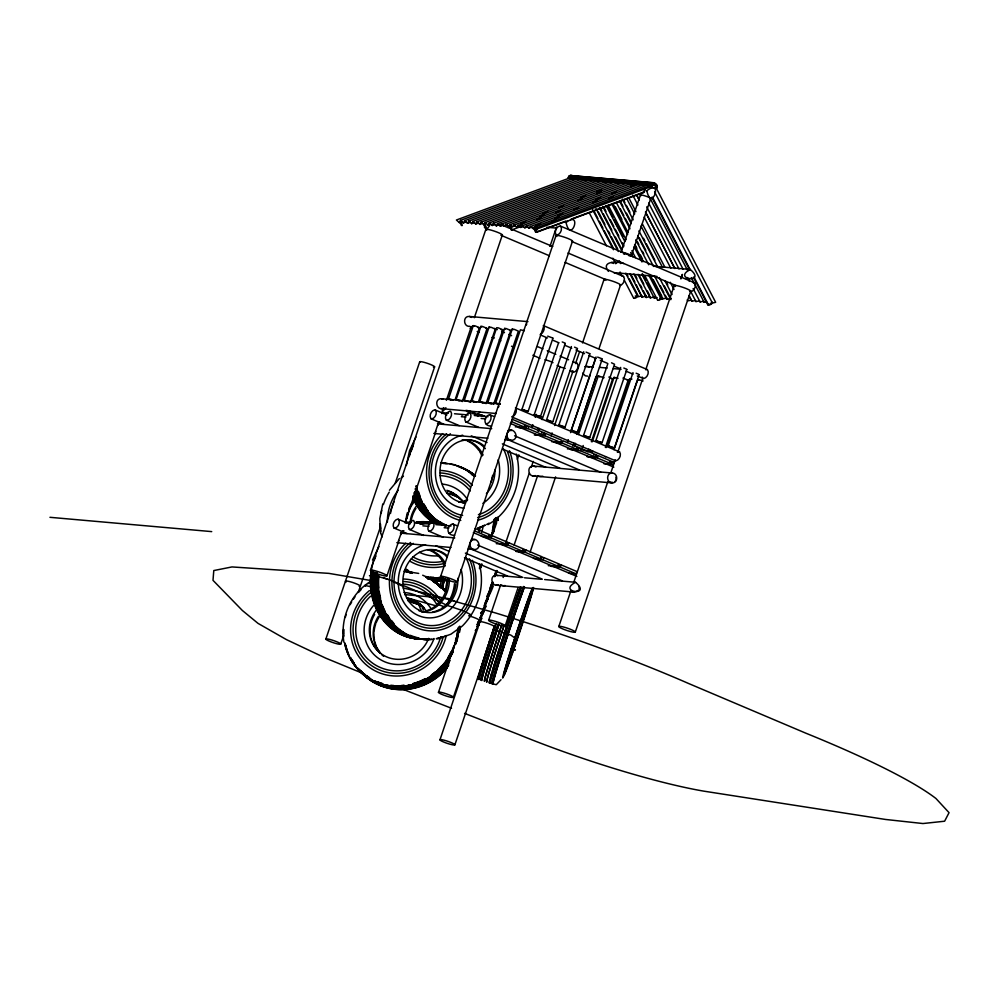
<?xml version="1.0" encoding="UTF-8"?>
<svg xmlns="http://www.w3.org/2000/svg" width="999" height="999" viewBox="0 0 999 999"><rect width="100%" height="100%" fill="white"/><g stroke="black" fill="none" stroke-linecap="round" stroke-linejoin="round"><path stroke-width="1.5" d="M657.105 297.59L654.357 298.226L654.37 296.903L650.249 297.864L650.262 296.541L646.141 297.502L646.153 296.179L642.032 297.14L636.326 284.827M659.29 277.547L670.791 299.675L670.804 298.351L666.683 299.313L666.695 297.989L662.574 298.951L662.587 297.627L659.839 298.264M493.381 629.258L510.939 635.152L515.197 638.286M504.495 632.979L506.181 633.541M579.158 589.048L579.045 586.463M616.133 479.795L616.021 477.222M382.779 503.946L379.795 518.743L380.706 533.603M406.368 465.459L409.565 450.537L415.996 436.988M491.221 481.993L492.632 475.399M635.776 296.89C639.547 296.004 633.641 299.663 633.841 297.864M649.063 275.649L661.213 298.988L659.09 300.287L657.854 299.987M710.489 304.171L707.829 304.845L708.179 304.208M711.001 303.396C714.123 303.284 707.292 306.268 708.89 304.27M484.765 224.013L484.453 227.322L485.901 228.846L487.462 228.346L489.66 225.662M325.861 639.048L419.705 361.813M340.759 644.118A7.867 1.049 18.7 0 0 329.97 639.485A7.867 1.049 18.7 0 0 329.195 641.146A7.867 1.049 18.7 0 0 340.759 644.118L343.743 635.277M358.229 592.507L380.182 527.622M395.167 483.379L434.59 366.883M370.467 570.254L485.826 229.458M386.95 575.874A8.704 1.161 18.7 0 0 375.025 570.741A8.704 1.161 18.7 0 0 374.15 572.577A8.704 1.161 18.7 0 0 386.95 575.874L398.938 540.471M400.936 534.565L401.935 531.618M404.932 522.764L435.889 431.293M437.887 425.387L438.886 422.44M441.883 413.586L443.881 407.692M446.378 400.312L471.341 326.548M474.338 317.694L502.31 235.077M450.736 400.025L448.514 398.838L473.289 325.649L474.912 325.786L479.47 327.722L455.194 399.45M459.128 400.986L456.118 399.513L480.894 326.323L482.505 326.461L487.062 328.396L462.3 401.586M465.172 400.849L464.323 400.237L489.098 327.048L491.458 327.397L495.267 329.121L470.504 402.31M474.125 402.098L471.915 400.911L496.69 327.722L498.301 327.859L502.872 329.795L478.583 401.523M482.842 403.084L479.832 401.61L504.607 328.421L506.218 328.559L510.789 330.494L486.014 403.683M487.799 402.634L512.2 329.096L514.572 329.445L518.381 331.168L493.606 404.358M575.112 176.361L570.354 175.512A7.58 6.568 -84.9 0 1 571.49 175.487L571.778 176.199L572.015 175.512A9.116 7.917 -84.9 0 1 573.513 176.149M497.839 404.195L495.629 403.009L520.404 329.82L524.375 330.706M550.074 246.116L556.543 227.01M440.621 576.46L556.018 235.552M457.105 582.08A8.704 1.161 18.7 0 0 445.179 576.947A8.704 1.161 18.7 0 0 444.305 578.796A8.704 1.161 18.7 0 0 457.105 582.08L469.093 546.665M471.59 539.285L506.555 435.976M508.054 431.556L572.502 241.171M552.922 338.199L528.146 411.388L526.535 411.251L521.977 409.315L546.253 337.587M481.343 536.313L488.961 536.987L489.747 534.69L475.224 528.546M515.272 426.798L525.936 427.734L526.723 425.437L512.2 419.293M438.499 692.27L460.452 627.384M480.419 568.406L481.918 563.973M491.408 535.963L497.39 518.256M517.357 459.278L518.856 454.845M483.454 537.212L491.071 537.887L491.858 535.576L507.692 542.282L506.918 544.58L496.253 543.643M518.906 427.822L528.059 428.633L528.833 426.336L544.667 433.042L543.893 435.339L534.752 434.528M565.247 343.419L540.471 416.608L538.861 416.458L534.29 414.535L558.566 342.807M531.818 427.597L532.817 424.675M535.289 417.357L536.276 414.435M538.111 431.343L539.098 428.421M542.082 419.63L559.915 366.933L565.247 368.406M574.562 347.153L577.484 348.476L552.797 421.815L551.173 421.678L546.615 419.742L571.391 346.553M453.384 697.339A7.867 1.049 18.7 0 0 442.594 692.707A7.867 1.049 18.7 0 0 441.833 694.38A7.867 1.049 18.7 0 0 453.384 697.339L492.32 582.317A57.942 34.803 -65.5 0 1 491.383 585.152M494.318 576.423L496.316 570.529M505.794 542.507L529.258 473.189M531.256 467.295L533.254 461.401M439.985 739.76L493.269 582.355M495.254 576.473L497.252 570.591M500.349 544.355L507.979 545.029L508.753 542.732L524.587 549.425L523.813 551.735L516.196 551.061M534.278 434.84L544.954 435.776L545.729 433.479L561.575 440.184L560.789 442.482L551.648 441.67M488.661 620.279L500.649 584.865M503.146 577.497L504.145 574.537M514.123 545.029L537.599 475.699M551.086 435.864L552.085 432.917M554.582 425.537L573.051 370.941M575.549 363.574L579.545 351.773M582.542 342.919L604.02 279.47M589.885 353.846L565.109 427.035L561.938 426.423L558.928 424.962L583.703 351.76M621.028 252.335L640.396 195.092M454.882 744.842A7.867 1.049 18.7 0 0 444.093 740.197A7.867 1.049 18.7 0 0 443.319 741.87A7.867 1.049 18.7 0 0 454.882 744.842L495.704 624.2M516.083 551.51L525.224 552.322L525.998 550.024L541.845 556.73L541.058 559.028L533.441 558.354M554.582 442.407L562.2 443.081L562.974 440.784L578.821 447.477L578.046 449.775L567.37 448.838M645.978 182.755L653.608 183.441L653.846 182.755A9.116 7.917 -84.9 0 1 655.356 183.391L655.119 184.078L655.756 183.754A7.58 6.568 -84.9 0 1 656.593 184.603L656.83 184.915A1.973 1.711 -84.9 0 1 657.255 186.139M602.21 359.053L577.434 432.242L574.263 431.643L571.253 430.169L596.028 356.98M505.144 625.898A8.704 1.161 18.7 0 0 493.219 620.766A8.704 1.161 18.7 0 0 492.345 622.602A8.704 1.161 18.7 0 0 505.144 625.898L518.131 587.537M530.107 552.122L555.581 476.885M567.282 442.594L568.281 439.66M570.566 432.629L590.072 375.249M592.532 367.707L595.529 358.866M599.025 348.539L620.504 285.09M631.343 255.794L650.724 198.551M572.964 446.128L573.963 443.194M576.935 434.415L595.879 376.973M574.5 446.241L575.486 443.319M578.458 434.528L598.276 375.986L604.083 377.697M611.525 362.799L614.522 364.26L589.76 437.45L588.136 437.312L583.578 435.377L607.854 363.648M535.464 559.215L543.081 559.89L543.868 557.579L559.702 564.285L558.928 566.583L548.264 565.646M570.916 449.825L580.069 450.636L580.844 448.339L596.69 455.044L595.904 457.342L586.763 456.531M582.205 448.439L583.204 445.504M588.886 449.038L587.887 451.973L587.037 451.361M591.358 441.72L612.662 378.783L608.853 377.06M592.282 441.783L614.085 377.385L618.044 378.259M626.848 369.48L602.072 442.669L598.901 442.07L595.891 440.596L620.666 367.407M551.198 566.371L560.339 567.182L561.113 564.885L576.96 571.578L576.173 573.888L568.556 573.214M588.174 457.13L597.315 457.929L598.089 455.631L613.935 462.337L613.161 464.635L604.008 463.823M605.382 447.49L628.184 380.157L622.964 378.072M606.306 447.552L629.595 378.746L631.967 379.096M639.173 374.687L614.397 447.877L611.226 447.277L608.216 445.804L632.991 372.615M614.01 449.737L637.3 380.944M558.816 626.485L570.804 591.071M573.801 582.217L607.767 481.868M610.764 473.014L615.259 459.74M617.757 452.36L642.732 378.571M645.729 369.717L674.2 285.602M680.781 278.671L682.205 274.463M681.056 278.758L682.479 274.55M575.299 632.105A8.704 1.161 18.7 0 0 563.374 626.972A8.704 1.161 18.7 0 0 562.499 628.808A8.704 1.161 18.7 0 0 575.299 632.105L690.684 291.221M644.392 190.397L643.918 191.483M509.877 226.736L510.964 229.683A2.073 0.912 63.2 0 0 511.938 229.77L510.864 226.823A2.073 0.912 63.2 0 0 509.877 226.736M372.465 560.127L378.908 546.578M526.273 324.975L526.823 323.851M498.414 407.267L498.963 406.143M569.492 178.047L456.393 220.017L459.315 222.59L460.502 220.392L573.601 178.409M460.502 220.392L463.424 222.952L464.61 220.754L579.158 178.234M464.61 220.754L467.532 223.314L468.718 221.116L581.818 179.133M468.718 221.116L471.64 223.676L472.827 221.478L585.926 179.495M472.827 221.478L475.749 224.038L476.935 221.84L591.483 179.321M476.935 221.84L479.857 224.4L481.043 222.203L594.143 180.22M598.251 180.594L485.152 222.565L483.966 224.775L481.043 222.203M485.152 222.565L488.074 225.137L489.26 222.927L602.36 180.956M489.26 222.927L492.182 225.499L493.369 223.301L606.468 181.319M493.369 223.301L496.291 225.861L497.477 223.664L612.025 181.144M497.477 223.664L500.399 226.224L501.585 224.026L613.236 182.58M445.891 407.717L443.681 410.402L442.132 410.901M653.608 183.441L653.321 182.73A7.58 6.568 -84.9 0 0 652.197 182.742L569.992 175.562A1.973 1.711 -84.9 0 0 568.968 176.161A1.374 1.186 -84.9 0 1 568.606 176.898A2.06 1.786 -84.9 0 0 568.006 178.222L650.424 185.489A2.31 2.01 -84.9 0 1 650.699 184.815L653.371 183.903A10.427 9.053 -84.9 0 1 655.032 184.603L656.48 187.263A2.31 2.01 -84.9 0 1 656.293 187.899L656.743 188.386A2.06 1.786 -84.9 0 0 657.08 186.95A1.374 1.186 -84.9 0 1 657.23 186.139M501.585 224.026L504.295 225.986L505.694 224.388L508.404 226.361L509.802 224.75L512.512 226.723L513.911 225.112L516.62 227.085L518.031 225.474L520.729 227.447L522.14 225.836L524.837 227.809L526.248 226.199L528.946 228.172L530.357 226.573L533.054 228.534L534.465 226.935L537.162 228.896L538.224 227.26L654.233 184.203L715.659 302.322L712.399 303.034L654.57 191.858M472.477 326.248L470.117 328.246M389.448 490.247L399.338 478.558M500.799 585.027L503.209 585.701M607.879 481.98L612.924 482.43M570.904 591.233L573.763 591.932M501.023 679.695L496.253 684.715L493.156 683.903A58.666 1.461 -71.5 0 1 502.497 651.248A58.666 1.461 -71.5 0 1 524.475 586.725M435.227 432.205L438.012 424.001M505.394 438.411L508.304 430.257M398.251 541.446L401.161 533.291M468.406 547.652L471.328 539.497M614.835 481.53L615.521 480.919M578.546 590.159L575.948 591.67M654.233 184.203L651.723 186.376L537.162 228.896M710.838 303.958L710.676 303.271M469.98 614.934L471.366 614.984L463.648 610.976L446.116 605.007M475.249 630.556L477.547 628.87M488.036 524.6C512.087 511.126 523.788 480.307 516.271 454.07M370.005 581.793C350.112 594.218 339.922 619.218 343.906 642.157M571.316 219.056L643.294 192.258M570.566 219.668L643.693 192.52L645.104 190.459L645.054 188.274M479.47 327.722L477.859 327.572M486.938 328.471L486.101 328.396M502.872 329.795L501.248 329.645M510.789 330.494L509.827 330.494M448.514 398.838L453.221 400.012M456.118 399.513L461.451 400.974M464.323 400.237L470.417 402.16M471.915 400.911L476.623 402.085M479.832 401.61L485.164 403.072M487.425 402.285L493.231 403.996M495.629 403.009L500.337 404.183M521.977 409.315L528.146 411.388M534.29 414.535L540.471 416.608M612.662 378.783L611.7 378.783M546.615 419.742L552.797 421.815M628.184 380.157L627.222 380.157M558.928 424.962L565.109 427.035M571.253 430.169L577.434 432.242M583.578 435.377L589.76 437.45M595.891 440.596L602.072 442.669M608.216 445.804L614.397 447.877M540.322 334.465C543.256 333.042 545.554 328.384 543.331 325.574L647.389 369.605C649.675 372.502 647.152 377.947 643.631 378.584L637.287 375.949M617.332 452.172L619.542 451.898C621.815 454.795 619.305 460.239 615.784 460.876L512.499 417.232M569.954 176.661L568.868 177.572A2.31 2.01 -84.9 0 0 568.656 178.134L568.056 178.284M459.315 222.59L462.237 221.503M463.424 222.952L466.346 221.865M467.532 223.314L470.454 222.228M471.64 223.676L474.562 222.59M475.749 224.038L478.671 222.952M479.857 224.4L482.792 223.326M488.074 225.137L491.008 224.051M492.182 225.499L495.117 224.413M496.291 225.861L500.686 224.238M500.399 226.224L503.334 225.137M505.694 224.388L618.793 182.405M504.295 225.986L507.192 224.912M581.156 197.465L585.501 195.854M597.102 191.546L601.46 189.922M509.802 224.75L624.363 182.23M508.404 226.361L511.301 225.275M543.206 213.436L547.564 211.825M559.165 207.517L563.511 205.906M578.009 200.524L582.367 198.901M596.865 193.519L601.211 191.908M513.911 225.112L627.022 183.129M512.512 226.723L515.409 225.637M521.216 223.489L525.561 221.878M540.072 216.496L544.418 214.872M518.031 225.474L631.131 183.491M516.62 227.085L522.427 224.925M536.925 219.543L541.271 217.932M555.781 212.55L560.127 210.939M522.14 225.836L635.239 183.866M511.763 229.92L522.002 226.124M520.729 227.447L523.638 226.373M596.141 199.463L600.486 197.839M612.087 193.531L616.445 191.92M630.943 186.538L635.289 184.927M526.248 226.199L639.348 184.228M524.837 227.809L527.747 226.736M558.191 215.434L562.549 213.811M574.15 209.515L578.496 207.892M592.994 202.51L597.352 200.899M530.357 226.573L644.904 184.053M528.946 228.172L531.855 227.098M536.201 225.487L540.546 223.863M555.057 218.481L559.403 216.87M608.703 198.564L613.061 196.953M534.465 226.935L647.564 184.952M533.054 228.534L537.412 226.923M551.91 221.541L556.256 219.93M536.213 232.093L565.471 221.229M536.925 232.155L567.644 220.754M438.124 638.786L450.936 634.19L462.425 625.936C478.334 610.002 485.427 585.426 479.183 563.661M443.244 408.254C436.226 411.301 433.853 398.014 441.595 398.763L500.099 403.933M584.84 366.645L593.381 366.833M535.352 475.561C528.334 478.608 525.961 465.322 533.703 466.071L612.537 473.051C618.431 473.588 617.969 483.666 611.813 482.892L532.979 475.924M498.376 584.815C491.358 587.862 488.973 574.575 496.728 575.324L521.466 577.509M659.79 299.013L661.213 298.988M635.189 296.091L637.936 295.442L629.358 278.971M642.045 295.816L637.924 296.765L625.699 273.264M643.693 192.52L643.031 192.233M706.58 301.848L704.183 302.31L703.671 301.261L700.074 301.935L699.562 300.899L695.966 301.573L695.454 300.537L691.857 301.211L691.345 300.175L687.749 300.849L687.237 299.812M542.819 476.223L540.584 476.473M619.805 285.489C623.326 284.852 625.849 279.408 623.563 276.511L568.006 253.009M693.094 282.667L694.48 282.792C696.765 285.689 694.255 291.134 690.734 291.758L689.585 291.034M575.786 363.261L577.185 363.386C579.47 366.283 576.947 371.74 573.426 372.365L569.929 370.941M646.003 369.48L647.389 369.605M475.599 414.96L476.985 415.084L477.797 416.383M511.725 416.858C515.247 416.221 517.757 410.776 515.472 407.879L619.542 451.898M503.596 585.726L505.182 585.576M403.234 586.488L389.735 579.87L376.848 576.123M623.801 263.586C618.144 261.176 600.237 260.764 608.416 271.378M690.259 269.468C671.478 279.37 707.192 283.866 690.259 269.468L654.707 266.321M527.959 321.641L469.455 316.458C462.537 315.684 463.299 327.372 469.942 326.298M587.712 376.123L585.302 375.811L582.642 373.139M511.825 430.444C504.92 429.657 505.669 441.358 512.312 440.284C519.343 438.711 515.309 428.096 508.741 430.169M612.537 473.051C606.381 472.277 605.918 482.355 611.813 482.892M474.85 539.697C467.944 538.911 468.693 550.599 475.337 549.525C482.367 547.964 478.321 537.35 471.765 539.423M575.561 582.292C556.78 592.207 592.494 596.69 575.561 582.292L544.642 579.557M613.973 272.69L614.535 272.952M479.12 411.813L479.757 411.988M462.375 416.121L461.788 415.909M537.187 427.634L537.474 427.859M581.843 449.825L583.329 450.037M590.534 450.399L589.31 450.574L592.32 452.035M444.792 527.135L444.617 526.997M577.097 176.086L577.647 176.211M629.595 180.682L630.082 180.807M540.184 476.461L537.487 476.036M372.54 575.761L375.711 576.248M375.075 575.973L377.06 576.361M372.752 575.986L369.468 575.661M570.354 175.512L653.846 182.755M581.231 176.835L587.412 177.372M593.593 177.922L598.226 178.334M602.859 178.746L609.028 179.283L601.198 178.796M615.209 179.832L621.378 180.382M626.011 180.794L632.192 181.343M636.825 181.743L642.994 182.293M649.175 182.842L653.808 183.254M578.046 176.748L585.913 177.31M588.848 177.697L596.728 178.272M612.012 179.758L619.892 180.32M622.827 180.707L630.694 181.281M635.177 181.806L643.056 182.367M568.98 176.174L650.811 183.416A1.973 1.711 -84.9 0 1 651.835 182.817M650.287 183.629L653.371 183.903M568.606 176.898L655.032 184.603M651.56 184.603L654.645 184.877M576.585 178.259L579.67 178.534M610.551 181.269L613.648 181.543M644.53 184.266L650.699 184.815M651.66 187.487L656.293 187.899M546.903 227.26L556.181 228.084M615.334 272.752L657.08 276.448M686.438 279.046L689.535 279.32M599.537 367.37L607.23 368.057M613.398 368.606L621.091 369.28M440.871 408.603L496.291 413.511M442.307 412.674L448.401 413.211M454.495 413.748L468.206 414.96M474.3 415.509L488.024 416.72M461.338 416.72L465.909 417.132M481.143 418.481L485.714 418.881M524.263 425.936L528.833 426.336M541.62 432.767L544.667 433.042M437.624 423.876L491.733 428.671M433.816 433.454L487.912 438.236M504.92 439.747L511.101 440.297M576.273 447.939L580.844 448.339M593.631 454.77L596.69 455.044M609.365 461.925L613.935 462.337M405.319 521.915L411.426 522.452M415.996 522.864L429.707 524.075M435.801 524.612L451.036 525.961M422.839 525.836L428.933 526.373M444.168 527.722L448.738 528.134M488.811 535.314L491.858 535.576M400.649 533.129L454.757 537.912M505.706 542.457L508.753 542.732M522.952 549.762L525.998 550.024M396.828 542.694L450.936 547.489M467.944 548.988L474.125 549.537M540.821 557.317L543.868 557.579M49.95 517.307L211.726 531.618M558.066 564.61L561.113 564.885M524.55 577.784L541.558 579.283M496.003 585.164L574.837 592.145M404.82 594.617L447.977 598.438L454.982 601.398M616.72 263.099L616.633 263.149M440.821 462.599L455.432 464.847M404.021 571.141L418.693 573.426M478.833 625.349L476.698 624.375M370.055 580.394L328.896 573.376L231.98 566.933L213.786 570.554L212.999 580.332L242.395 610.514L258.042 623.388L286.513 639.647L325.836 658.191L364.722 674.188M547.702 336.126L552.834 338.062M477.185 331.531L479.395 332.13M370.279 586.613L364.96 585.402L365.522 586.001M403.121 587.949L431.605 594.717L495.941 613.086A272.128 36.464 18.7 0 1 688.548 683.478L805.768 733.154A272.128 36.464 18.7 0 1 935.926 798.476L949.05 812.674L944.617 821.215L922.951 823.538L885.514 819.455L703.883 791.158A163.274 21.878 18.7 0 1 518.106 734.29L464.56 713.361M436.513 605.956L406.618 597.764M510.726 648.776L515.459 649.949L511.163 648.301M408.903 600.387L417.707 602.697M611.425 262.487L613.711 263.461M469.455 316.458L471.728 317.432M587.225 366.283L589.497 367.245M441.595 398.763L442.794 399.088M533.703 466.071L535.988 467.033M496.728 575.324L497.914 575.649M597.639 357.118L601.835 358.691M410.139 599.3L410.876 599.525A31.568 30.02 -46.7 0 0 408.291 598.963M414.023 602.959L418.256 604.208M407.604 600.561L420.379 604.333M586.076 352.11L589.797 353.696M491.246 404.008L489.635 403.471M590.721 450.499L593.269 451.461M584.078 450.249L586.413 451.073M560.589 226.149L559.939 225.924C556.418 226.548 553.908 232.005 556.193 234.902L556.83 235.115C560.352 234.49 562.874 229.046 560.589 226.149L694.48 282.792M622.914 276.286L623.563 276.511M494.542 416.695L489.585 414.66C483.391 416.533 482.904 426.473 491.57 426.073M485.826 423.638L486.476 423.851C489.997 423.226 492.507 417.782 490.234 414.872M446.915 414.885L434.777 409.802C431.256 410.439 428.733 415.884 431.019 418.781L443.956 424.263M465.709 421.853L466.358 422.077C469.88 421.441 472.402 415.996 470.117 413.099L469.468 412.874C465.946 413.511 463.424 418.956 465.709 421.853L478.646 427.322M446.303 420.142L446.94 420.354C450.462 419.73 452.984 414.273 450.699 411.376L450.062 411.163C446.541 411.788 444.018 417.245 446.303 420.142L459.24 425.611M431.019 418.781L431.655 419.006C435.177 418.369 437.699 412.924 435.414 410.027M457.567 525.949L452.609 523.901C446.403 525.774 445.916 535.726 454.595 535.314M448.851 532.879L449.488 533.104C453.009 532.467 455.532 527.022 453.246 524.125M409.94 524.138L397.802 519.055C394.268 519.68 391.758 525.137 394.043 528.034L406.968 533.503M428.733 531.106L429.383 531.318C432.904 530.694 435.414 525.249 433.141 522.34L432.492 522.127C428.971 522.752 426.448 528.209 428.733 531.106L443.106 537.187M409.328 529.383L409.965 529.607C413.486 528.971 416.009 523.526 413.723 520.629L413.074 520.404C409.553 521.041 407.043 526.485 409.328 529.383L423.688 535.464M394.043 528.034L394.68 528.246C398.201 527.622 400.724 522.177 398.439 519.268M562.237 341.945L564.872 343.057M623.838 368.007L626.76 369.33M636.163 373.214L638.798 374.338M383.416 577.659L387.287 579.108M393.718 581.53L424.912 594.53L445.829 604.77M403.771 689.61L451.536 708.279M571.853 241.533L675.836 285.514M502.485 225.287L509.602 228.296M512.45 229.508L552.335 246.378M549.363 255.744L500.936 235.252A8.704 1.161 18.7 0 0 494.567 231.206A8.704 1.161 18.7 0 0 486.675 230.369M565.034 262.375L606.343 279.845M540.359 334.94L547.489 337.962M553.184 340.372L558.891 342.782M564.585 345.192L571.715 348.214M575.998 350.012L584.54 353.634M588.823 355.444L595.953 358.466M600.224 360.264L607.355 363.286M614.485 366.296L620.179 368.706M625.886 371.128L633.016 374.138M494.505 328.409L497.352 329.62M501.635 331.431L504.483 332.63M508.766 334.44L511.613 335.652M537.275 346.503L542.969 348.913M547.252 350.724L555.806 354.345M560.077 356.156L568.631 359.765M572.914 361.576L577.185 363.386M511.488 346.216L514.335 347.427M532.867 355.257L539.997 358.279M557.105 365.509L559.952 366.72M511.426 421.603L525.936 427.734M528.059 428.633L543.893 435.339M544.954 435.776L560.789 442.482M562.2 443.081L578.046 449.775M580.069 450.636L595.904 457.342M597.315 457.929L613.161 464.635M510.352 423.389L613.823 467.157M514.572 435.801L600.799 472.277M505.956 438.873L579.245 469.88M502.347 443.843L559.827 468.169M471.253 435.814L487.062 442.495M502.872 449.188L545.991 467.42M474.438 530.844L488.961 536.987M491.071 537.887L506.918 544.58M507.979 545.029L523.813 551.735M525.224 552.322L541.058 559.028M543.081 559.89L558.928 566.583M560.339 567.182L576.173 573.888M473.364 532.629L576.848 576.411M477.584 545.042L562.375 580.906M470.417 548.738L542.27 579.133M465.372 553.096L522.852 577.41M435.714 545.666L448.651 551.136M464.46 557.817L507.567 576.061M422.702 575.224L432.043 579.432M643.131 380.944L637.799 379.483L638.648 380.082M599.762 376.873L598.276 375.986M437.662 604.283L444.48 606.855M614.934 377.984L614.085 377.385M513.049 329.695L512.2 329.096M505.457 329.033L504.607 328.421M489.935 327.66L489.098 327.048M481.743 326.935L480.969 326.461M474.138 326.261L473.289 325.649M512.062 649.075L512.125 649.113A9.915 1.324 18.7 0 1 513.049 650.586M642.994 378.359L642.182 377.06M572.777 372.152L571.977 370.854M652.534 197.327L690.521 270.354M694.105 277.247L708.441 304.807M651.823 197.265L689.822 270.292M693.406 277.185L707.742 304.745M649.924 198.002L687.762 270.741M691.333 277.597L704.183 302.31M648.676 203.122L683.129 269.305M687.424 277.547L689.36 281.356M693.131 288.536L700.074 301.935M646.703 206.88L679.02 268.943M690.259 290.597L695.966 301.573M637.05 195.792L639.198 199.912M645.629 212.275L674.912 268.581M689.21 296.054L691.345 300.175M636.887 195.529L639.023 199.65M645.454 212L674.725 268.269M688.998 295.729L691.857 301.211M632.779 195.167L637.936 205.032M644.193 217.133L670.804 268.219M628.808 197.852L635.976 211.638M642.432 224.038L664.647 266.758M626.698 198.564L634.727 213.923M640.983 226.011L662.587 267.495M670.254 282.28L674.025 289.473M623.476 199.825L624.899 202.572M626.336 205.319L629.907 212.188M643.481 238.286L644.904 241.034M646.341 243.781L654.907 260.264M666.345 282.242L667.769 284.99M622.389 199.088L633.179 219.83M638.935 230.894L657.642 266.858M664.834 280.682L672.027 294.518M620.079 200.836L622.939 206.331M626.51 213.199L630.794 221.441M639.372 237.924L645.804 250.287M664.372 285.989L670.804 298.351M619.717 201.486L631.231 223.614M637.699 236.064L653.533 266.483M620.254 208.716L623.826 215.584M625.262 218.331L628.833 225.2M637.399 241.683L638.836 244.43M642.407 251.298L643.831 254.046M660.264 285.627L663.836 292.495M665.272 295.242L666.695 297.989M616.333 202.51L629.994 228.783M635.751 239.847L648.701 264.747M654.457 275.811L666.683 299.313M615.434 206.98L621.865 219.343M635.439 245.429L636.863 248.177M640.434 255.045L642.582 259.166M653.296 279.77L661.875 296.253M612.936 203.534L628.046 232.567M634.527 245.017L643.156 261.613M650.349 275.437L662.574 298.951M611.937 204.258L627.647 234.465M634.078 246.815L641.932 261.925M608.216 205.232L626.136 239.685M631.868 250.712L635.451 257.592M644.767 275.512L657.667 300.312M607.217 206.256L612.924 217.233M614.36 219.98L622.926 236.463M642.22 273.551L645.791 280.419M647.227 283.167L650.799 290.035M606.156 205.569L624.862 241.521M630.619 252.585L632.779 256.731M642.132 274.713L654.357 298.226M604.532 208.629L605.968 211.376M610.252 219.618L613.823 226.486M615.247 229.233L618.818 236.101M622.389 242.969L623.826 245.717M638.823 274.563L643.831 284.178M647.402 291.046L649.55 295.167M602.772 206.581L623.638 246.691M638.024 274.35L650.249 297.864M600.424 208.267L601.848 211.014M603.284 213.761L611.85 230.245M615.434 237.113L621.865 249.475M635.439 275.574L636.863 278.321M640.434 285.19L641.87 287.937M643.294 290.684L646.153 296.179M599.388 207.605L621.678 250.474M633.915 273.988L646.141 297.502M598.463 212.025L604.894 224.388M608.466 231.256L609.889 234.003M611.326 236.751L617.744 249.113M631.331 275.212L634.902 282.08M595.991 208.629L618.294 251.498M629.807 273.626L642.032 297.14M594.355 211.663L597.926 218.531M599.35 221.278L602.921 228.147M604.358 230.894L612.924 247.377M626.498 273.476L627.934 276.224M592.607 209.64L613.461 249.75M619.218 260.814L620.654 263.586M589.21 212.75L606.418 245.829M612.874 258.229L615.734 263.736M620.042 272.003L622.19 276.149M624.338 280.282L633.653 298.189M711.9 301.998L712.399 303.034M479.058 620.591A7.867 1.049 18.7 0 0 479.42 620.429L479.283 620.092A7.867 1.049 18.7 0 0 468.631 615.796M480.032 622.177A7.867 1.049 18.7 0 1 487.787 623.426A7.867 1.049 18.7 0 1 494.418 627.085M359.141 586.351A7.867 1.049 18.7 0 0 359.091 585.102A7.867 1.049 18.7 0 0 351.411 582.092L349.563 581.58A7.867 1.049 18.7 0 0 346.241 581.967M649.837 185.464A2.06 1.786 -84.9 0 1 650.436 184.141A1.374 1.186 -84.9 0 0 650.811 183.416M641.021 195.679A5.445 0.724 18.7 0 1 645.691 196.091A5.445 0.724 18.7 0 1 649.962 198.676M621.228 252.21A5.445 0.724 18.7 0 1 629.432 254.545A5.445 0.724 18.7 0 1 628.646 255.557M624.712 254.32A5.445 0.724 18.7 0 1 623.488 253.833M465.846 410.402A5.445 0.724 18.7 0 1 474.537 412.974A5.445 0.724 18.7 0 1 472.003 413.411M470.666 412.987A5.445 0.724 18.7 0 1 469.33 412.512M468.106 412.025A5.445 0.724 18.7 0 1 467.057 411.551M499.3 339.847A5.445 0.724 18.7 0 1 499.95 340.996M492.007 337.4A5.445 0.724 18.7 0 1 494.355 337.987M550.224 246.366A5.445 0.724 18.7 0 1 552.772 246.353M544.892 359.765A5.445 0.724 18.7 0 1 552.984 362.649M604.87 280.382A8.704 1.161 18.7 0 1 611.675 280.869A8.704 1.161 18.7 0 1 620.092 285.277M675.049 286.513A8.704 1.161 18.7 0 1 681.867 286.988A8.704 1.161 18.7 0 1 690.272 291.396M556.868 236.463A8.704 1.161 18.7 0 1 563.673 236.95A8.704 1.161 18.7 0 1 572.09 241.358M419.842 362.15A7.867 1.049 18.7 0 1 428.559 363.723A7.867 1.049 18.7 0 1 433.379 367.02M417.27 637.612A57.942 50.437 -85.1 0 1 410.252 635.302M394.193 624.138A57.942 50.437 -85.1 0 1 386.863 614.522M384.765 610.701A57.942 50.437 -85.1 0 1 382.405 605.357M381.406 602.584A57.942 50.437 -85.1 0 1 378.484 575.836M421.103 523.901A57.942 50.437 -85.1 0 1 426.948 523.114M421.428 523.214A58.666 51.061 -85.1 0 1 446.341 525.324M459.952 626.848A58.666 51.061 -85.1 0 1 457.767 628.683M445.417 636.038A58.666 51.061 -85.1 0 1 436.75 638.686M433.803 639.173A58.666 51.061 -85.1 0 1 378.271 575.811M400.399 533.216A58.666 51.061 -85.1 0 1 403.833 530.681M421.004 523.176A58.666 51.061 -85.1 0 1 445.929 525.287M442.132 637.087A58.666 51.061 -85.1 0 1 436.326 638.648M431.905 639.31A58.666 51.061 -85.1 0 1 377.859 575.774M401.099 532.305A58.666 51.061 -85.1 0 1 403.409 530.644M393.556 623.039A57.942 50.437 -85.1 0 1 391.521 620.641M388.836 616.97A57.942 50.437 -85.1 0 1 387.287 614.56M380.582 598.326A57.942 50.437 -85.1 0 1 379.383 592.444M378.833 587.986A57.942 50.437 -85.1 0 1 378.908 575.874M421.528 523.926A57.942 50.437 -85.1 0 1 427.36 523.151M472.34 560.314A49.663 43.232 -85.1 0 1 453.421 624.25A49.663 43.232 -85.1 0 1 396.653 609.702A49.663 43.232 -85.1 0 1 405.681 543.231M469.293 558.716A47.028 40.934 -85.1 0 1 452.909 621.728A47.028 40.934 -85.1 0 1 397.802 606.505A47.028 40.934 -85.1 0 1 410.577 542.482M465.809 557.454A44.393 38.636 -85.1 0 1 452.472 618.831A44.393 38.636 -85.1 0 1 399.325 604.595A44.393 38.636 -85.1 0 1 413.324 543.394M461.101 569.355A36.876 32.093 -85.1 0 1 438.361 616.533A36.876 32.093 -85.1 0 1 398.926 589.248A36.876 32.093 -85.1 0 1 425.599 544.78M457.792 578.321A31.568 27.473 -85.1 0 1 425.699 612.262A31.568 27.473 -85.1 0 1 405.032 569.405A31.568 27.473 -85.1 0 1 446.653 555.232M433.154 549.687A31.568 27.473 -85.1 0 1 443.818 554.183M444.992 555.094A31.568 27.473 -85.1 0 1 447.215 557.13M456.006 583.678A31.568 27.473 -85.1 0 1 440.996 608.778M439.697 609.502A31.568 27.473 -85.1 0 1 432.804 611.975M424.2 612.137A31.568 27.473 -85.1 0 1 418.656 610.539M415.684 522.727A58.666 51.061 -85.1 0 1 431.955 522.465M417.657 638.861A58.666 51.061 -85.1 0 1 372.889 572.29M395.791 629.707A57.942 50.437 -85.1 0 1 393.381 627.872M383.891 617.644A57.942 50.437 -85.1 0 1 377.61 606.256M375.636 600.724A57.942 50.437 -85.1 0 1 373.626 591.957M424.563 522.564A57.942 50.437 -85.1 0 1 428.946 522.789M437.724 523.101A58.666 51.061 -85.1 0 1 443.506 524.687M429.395 639.348A58.666 51.061 -85.1 0 1 377.21 572.652M419.992 523.089A58.666 51.061 -85.1 0 1 433.329 522.44M385.851 614.435A57.942 50.437 -85.1 0 1 383.753 610.614M380.881 603.896A57.942 50.437 -85.1 0 1 379.533 599.65M420.079 523.813A57.942 50.437 -85.1 0 1 422.989 523.326M403.484 632.517A57.942 50.437 -85.1 0 1 400.924 630.906M387.774 617.981A57.942 50.437 -85.1 0 1 383.329 610.576M380.969 605.232A57.942 50.437 -85.1 0 1 379.108 599.612M376.76 580.244A57.942 50.437 -85.1 0 1 377.048 575.711M419.667 523.776A57.942 50.437 -85.1 0 1 422.565 523.289M419.568 523.051A58.666 51.061 -85.1 0 1 438.773 523.389M427.472 639.385A58.666 51.061 -85.1 0 1 376.785 572.614M418.219 522.939A58.666 51.061 -85.1 0 1 434.49 522.677M424.625 639.298A58.666 51.061 -85.1 0 1 375.424 572.502M417.033 522.839A58.666 51.061 -85.1 0 1 433.304 522.577M421.953 639.173A58.666 51.061 -85.1 0 1 374.25 572.402M395.367 629.67A57.942 50.437 -85.1 0 1 392.957 627.834M383.466 617.607A57.942 50.437 -85.1 0 1 380.394 612.774M379.021 610.202A57.942 50.437 -85.1 0 1 373.201 591.92M372.452 579.87A57.942 50.437 -85.1 0 1 372.739 575.349M424.15 522.527A57.942 50.437 -85.1 0 1 428.534 522.752M416.72 522.415A58.666 51.061 -85.1 0 1 432.992 522.702M417.232 638.823A58.666 51.061 -85.1 0 1 372.702 570.729M415.696 522.34A58.666 51.061 -85.1 0 1 431.98 522.614M416.221 638.736A58.666 51.061 -85.1 0 1 371.69 570.641M374.288 560.252A58.666 51.061 -85.1 0 1 375.899 556.006M427.522 549.6A31.568 27.473 -85.1 0 1 444.917 565.659M447.727 578.833A31.568 27.473 -85.1 0 1 431.243 608.778M429.92 609.44A31.568 27.473 -85.1 0 1 425.749 610.926M429.183 549.75A31.568 27.473 -85.1 0 1 445.429 563.411M449.375 580.369A31.568 27.473 -85.1 0 1 421.703 611.863M416.758 522.077A58.666 51.061 -85.1 0 1 431.556 522.577M418.743 638.898A58.666 51.061 -85.1 0 1 375.474 555.981M406.118 634.477A57.942 50.437 -85.1 0 1 402.135 632.404M399.575 630.794A57.942 50.437 -85.1 0 1 397.103 629.02M389.31 621.578A57.942 50.437 -85.1 0 1 383.354 613.024M381.98 610.464A57.942 50.437 -85.1 0 1 379.608 605.119M379.096 603.746A57.942 50.437 -85.1 0 1 377.36 598.051M375.949 590.696A57.942 50.437 -85.1 0 1 375.474 578.608M419.081 638.249A57.942 50.437 -85.1 0 1 374.875 572.502M394.355 629.582A57.942 50.437 -85.1 0 1 388.524 624.675M384.34 620.029A57.942 50.437 -85.1 0 1 377.997 610.114M375.124 603.408A57.942 50.437 -85.1 0 1 373.389 597.714M371.978 590.359A57.942 50.437 -85.1 0 1 371.591 576.76M421.653 522.465A57.942 50.437 -85.1 0 1 427.51 522.664M418.781 638.174A57.942 50.437 -85.1 0 1 415.859 637.974M391.521 627.709A57.942 50.437 -85.1 0 1 385.951 622.389M382.03 617.494A57.942 50.437 -85.1 0 1 377.572 610.089M374.7 603.371A57.942 50.437 -85.1 0 1 371.166 576.723M371.303 575.224A57.942 50.437 -85.1 0 1 371.653 572.227M419.755 522.502A57.942 50.437 -85.1 0 1 422.702 522.415M454.495 583.653A38.549 33.554 -85.1 0 1 445.754 605.769M456.143 637.749A57.942 55.107 -46.7 0 1 455.482 640.684M453.708 646.39A57.942 55.107 -46.7 0 1 430.719 675.711M425.549 678.833A57.942 55.107 -46.7 0 1 413.012 683.84M404.245 685.514A57.942 55.107 -46.7 0 1 401.273 685.764M369.23 677.684A57.942 55.107 -46.7 0 1 366.845 676.098M362.3 672.502A57.942 55.107 -46.7 0 1 358.204 668.456M353.733 662.787A57.942 55.107 -46.7 0 1 351.436 659.09M438.261 585.002A57.942 55.107 -46.7 0 1 441.471 587.936M451.148 651.773A57.942 55.107 -46.7 0 1 448.226 657.08M441.895 665.571A57.942 55.107 -46.7 0 1 437.649 669.892M435.377 671.877A57.942 55.107 -46.7 0 1 431.768 674.662M425.362 678.646A57.942 55.107 -46.7 0 1 412.812 683.653M404.058 685.326A57.942 55.107 -46.7 0 1 401.086 685.576M393.743 685.526A57.942 55.107 -46.7 0 1 390.809 685.227M382.23 683.441A57.942 55.107 -46.7 0 1 378.109 682.03M369.043 677.497A57.942 55.107 -46.7 0 1 366.645 675.911M364.335 674.175A57.942 55.107 -46.7 0 1 361.039 671.34M351.973 660.152A57.942 55.107 -46.7 0 1 350.537 657.642M434.627 582.18A57.942 55.107 -46.7 0 1 441.283 587.749M426.173 576.523A58.666 55.794 -46.7 0 1 445.691 591.533M457.654 630.207A58.666 55.794 -46.7 0 1 404.096 686.026A58.666 55.794 -46.7 0 1 344.518 642.757M343.693 636.875A58.666 55.794 -46.7 0 1 343.531 629.37M345.304 617.444A58.666 55.794 -46.7 0 1 346.129 614.522M350.187 604.657A58.666 55.794 -46.7 0 1 351.66 601.972M353.259 599.375A58.666 55.794 -46.7 0 1 354.995 596.865M358.853 592.057A58.666 55.794 -46.7 0 1 360.964 589.81M367.869 583.766A58.666 55.794 -46.7 0 1 370.379 581.98M404.657 571.715A58.666 55.794 -46.7 0 1 412.063 572.365M426.361 576.71A58.666 55.794 -46.7 0 1 445.891 591.72M457.854 630.381A58.666 55.794 -46.7 0 1 455.332 643.743M454.37 646.603A58.666 55.794 -46.7 0 1 403.546 686.288A58.666 55.794 -46.7 0 1 349.438 656.892M348.801 655.569A58.666 55.794 -46.7 0 1 344.717 642.944M343.706 634.053A58.666 55.794 -46.7 0 1 343.718 629.557M407.817 572.04A58.666 55.794 -46.7 0 1 412.262 572.539M459.278 627.11A58.666 55.794 -46.7 0 1 459.14 631.593M449.488 660.102A58.666 55.794 -46.7 0 1 355.269 665.621M353.609 663.186A58.666 55.794 -46.7 0 1 350.724 658.091M427.647 577.909A58.666 55.794 -46.7 0 1 445.279 590.721M458.641 628.021A58.666 55.794 -46.7 0 1 456.818 641.445M453.284 651.46A58.666 55.794 -46.7 0 1 401.96 687.087A58.666 55.794 -46.7 0 1 350.1 657.504M348.863 654.857A58.666 55.794 -46.7 0 1 345.679 645.004M428.359 577.946A58.666 55.794 -46.7 0 1 444.655 590.134M426.835 577.147A58.666 55.794 -46.7 0 1 446.353 592.157M458.454 627.834A58.666 55.794 -46.7 0 1 455.806 644.193M453.096 651.286A58.666 55.794 -46.7 0 1 401.773 686.912A58.666 55.794 -46.7 0 1 349.9 657.33M347.577 651.935A58.666 55.794 -46.7 0 1 345.479 644.83M403.421 584.165A44.393 42.22 -46.7 0 1 437.237 605.332M440.709 636.825A44.393 42.22 -46.7 0 1 375.961 665.322A44.393 42.22 -46.7 0 1 370.629 596.191M403.783 579.008A49.663 47.228 -46.7 0 1 441.021 601.348M446.253 635.501A49.663 47.228 -46.7 0 1 373.077 669.742A49.663 47.228 -46.7 0 1 369.418 590.596M403.596 581.505A47.028 44.718 -46.7 0 1 439.41 603.933M443.094 637.287A47.028 44.718 -46.7 0 1 373.251 666.733A47.028 44.718 -46.7 0 1 371.166 592.245M404.108 592.507A36.876 35.065 -46.7 0 1 430.831 608.416M433.991 638.498A36.876 35.065 -46.7 0 1 381.618 660.302A36.876 35.065 -46.7 0 1 373.589 605.444M407.53 598.239A31.568 30.02 -46.7 0 1 425.711 610.227M428.671 638.361A31.568 30.02 -46.7 0 1 383.978 655.569A31.568 30.02 -46.7 0 1 377.048 609.24M380.432 653.309A31.568 30.02 -46.7 0 1 378.496 651.535M377.61 650.586A31.568 30.02 -46.7 0 1 373.176 644.105M372.615 642.919A31.568 30.02 -46.7 0 1 370.916 637.886M370.629 636.6A31.568 30.02 -46.7 0 1 374.613 614.422M412.1 599.999A31.568 30.02 -46.7 0 1 424.051 607.854M448.926 663.711A58.666 55.794 -46.7 0 1 357.317 667.894M353.996 663.036A58.666 55.794 -46.7 0 1 352.547 660.489M432.767 580.981A58.666 55.794 -46.7 0 1 435.264 582.467M436.488 583.254A58.666 55.794 -46.7 0 1 445.454 590.746M447.452 664.522A57.942 55.107 -46.7 0 1 444.543 668.056M434.415 677.147A57.942 55.107 -46.7 0 1 430.606 679.645M426.673 681.83A57.942 55.107 -46.7 0 1 416.883 685.726M411.113 687.137A57.942 55.107 -46.7 0 1 408.179 687.624M402.247 688.124A57.942 55.107 -46.7 0 1 399.313 688.149M393.456 687.712A57.942 55.107 -46.7 0 1 390.534 687.262M383.491 685.489A57.942 55.107 -46.7 0 1 372.902 680.731M370.479 679.208A57.942 55.107 -46.7 0 1 362.637 672.827M442.757 589.135A57.942 55.107 -46.7 0 1 444.742 591.208M458.566 627.147A57.942 55.107 -46.7 0 1 458.429 631.58M448.901 659.727A57.942 55.107 -46.7 0 1 447.19 662.212M445.342 664.635A57.942 55.107 -46.7 0 1 442.345 668.081M434.478 675.149A57.942 55.107 -46.7 0 1 429.445 678.546M426.835 680.032A57.942 55.107 -46.7 0 1 412.849 685.414M409.952 686.051A57.942 55.107 -46.7 0 1 405.532 686.713M392.282 686.625A57.942 55.107 -46.7 0 1 389.373 686.176M386.501 685.564A57.942 55.107 -46.7 0 1 383.703 684.827M378.234 682.879A57.942 55.107 -46.7 0 1 374.275 681.031M370.517 678.895A57.942 55.107 -46.7 0 1 366.958 676.448M363.586 673.701A57.942 55.107 -46.7 0 1 359.49 669.655M456.893 636.713A57.942 55.107 -46.7 0 1 455.556 642.569M451.123 653.746A57.942 55.107 -46.7 0 1 448.089 658.965M446.378 661.45A57.942 55.107 -46.7 0 1 443.556 665.034M432.43 675.274A57.942 55.107 -46.7 0 1 426.011 679.27M424.687 679.957A57.942 55.107 -46.7 0 1 417.769 682.929M410.601 684.977A57.942 55.107 -46.7 0 1 407.667 685.539M401.748 686.201A57.942 55.107 -46.7 0 1 398.788 686.288M397.327 686.276A57.942 55.107 -46.7 0 1 394.405 686.151M381.506 683.628A57.942 55.107 -46.7 0 1 376.074 681.53M368.494 677.347A57.942 55.107 -46.7 0 1 360.651 670.966M432.892 581.206A57.942 55.107 -46.7 0 1 435.289 582.792M457.679 632.467A57.942 55.107 -46.7 0 1 456.805 638.373M451.998 652.572A57.942 55.107 -46.7 0 1 448.276 659.153M447.44 660.401A57.942 55.107 -46.7 0 1 443.756 665.222M440.671 668.593A57.942 55.107 -46.7 0 1 427.522 678.721M420.779 682.03A57.942 55.107 -46.7 0 1 417.957 683.116M412.237 684.827A57.942 55.107 -46.7 0 1 407.867 685.726M400.462 686.45A57.942 55.107 -46.7 0 1 394.593 686.325M390.209 685.826A57.942 55.107 -46.7 0 1 387.312 685.302M383.079 684.24A57.942 55.107 -46.7 0 1 374.95 681.106M369.892 678.309A57.942 55.107 -46.7 0 1 360.851 671.141M433.091 581.393A57.942 55.107 -46.7 0 1 435.477 582.979M438.923 585.626A57.942 55.107 -46.7 0 1 441.096 587.549M459.115 627.659A57.942 55.107 -46.7 0 1 459.053 630.619M449.438 660.239A57.942 55.107 -46.7 0 1 406.069 687.225M403.097 687.474A57.942 55.107 -46.7 0 1 395.766 687.424M391.371 686.925A57.942 55.107 -46.7 0 1 388.474 686.4M384.24 685.339A57.942 55.107 -46.7 0 1 373.539 680.856M371.066 679.407A57.942 55.107 -46.7 0 1 362.013 672.24M437.812 584.927A57.942 55.107 -46.7 0 1 441.183 587.674M459.79 626.111A58.666 55.794 -46.7 0 1 459.677 632.105M450.025 660.614A58.666 55.794 -46.7 0 1 357.605 668.456M355.819 666.133A58.666 55.794 -46.7 0 1 353.384 662.449M434.652 581.88A58.666 55.794 -46.7 0 1 445.816 591.233M448.201 665.122A58.666 55.794 -46.7 0 1 358.416 669.218M432.954 581.168A58.666 55.794 -46.7 0 1 435.464 582.642M436.688 583.428A58.666 55.794 -46.7 0 1 445.641 590.933M448.663 665.559A58.666 55.794 -46.7 0 1 357.979 668.506M435.926 583.079A58.666 55.794 -46.7 0 1 445.092 590.334M446.928 668.156A58.666 55.794 -46.7 0 1 358.166 668.693M436.126 583.266A58.666 55.794 -46.7 0 1 445.279 590.521M447.639 664.71A57.942 55.107 -46.7 0 1 444.73 668.231M440.484 672.552A57.942 55.107 -46.7 0 1 429.495 680.594M426.86 682.005A57.942 55.107 -46.7 0 1 422.752 683.89M412.774 687.025A57.942 55.107 -46.7 0 1 408.366 687.811M402.435 688.311A57.942 55.107 -46.7 0 1 396.578 688.186M393.643 687.899A57.942 55.107 -46.7 0 1 390.734 687.449M383.678 685.676A57.942 55.107 -46.7 0 1 373.102 680.918M369.48 678.583A57.942 55.107 -46.7 0 1 362.824 673.014M380.631 653.259A31.568 30.02 -46.7 0 1 377.06 647.752M376.498 646.565A31.568 30.02 -46.7 0 1 374.8 641.545M374.513 640.259A31.568 30.02 -46.7 0 1 373.963 633.591M374.026 632.255A31.568 30.02 -46.7 0 1 375.636 624.288M376.099 623.014A31.568 30.02 -46.7 0 1 379.22 616.92M412.175 602.609A31.568 30.02 -46.7 0 1 421.915 606.48M383.554 656.243A31.568 30.02 -46.7 0 1 381.618 654.47M379.87 652.534A31.568 30.02 -46.7 0 1 378.459 616.196M408.766 601.485A31.568 30.02 -46.7 0 1 424.338 608.066M445.204 668.681A57.942 55.107 -46.7 0 1 435.064 677.759M428.658 681.755A57.942 55.107 -46.7 0 1 418.981 685.901M408.828 688.249A57.942 55.107 -46.7 0 1 404.383 688.686M385.527 686.538A57.942 55.107 -46.7 0 1 378.721 684.015M372.34 680.606A57.942 55.107 -46.7 0 1 368.781 678.171M364.335 674.45A57.942 55.107 -46.7 0 1 361.313 671.378M446.391 667.707A57.942 55.107 -46.7 0 1 432.742 679.645M424.8 683.915A57.942 55.107 -46.7 0 1 414.872 687.312M407.542 688.611A57.942 55.107 -46.7 0 1 404.583 688.86M385.726 686.725A57.942 55.107 -46.7 0 1 381.606 685.326M372.54 680.794A57.942 55.107 -46.7 0 1 368.968 678.346M364.523 674.625A57.942 55.107 -46.7 0 1 361.501 671.553M534.827 415.097A7.867 1.049 18.7 0 1 542.132 417.295M446.004 525.124A57.942 50.437 -85.1 0 1 439.448 521.441M428.196 511.013A57.942 50.437 -85.1 0 1 423.226 503.683M421.853 501.111A57.942 50.437 -85.1 0 1 418.057 491.583M477.722 413.961A58.666 51.061 -85.1 0 1 484.827 416.296M495.966 518.194A58.666 51.061 -85.1 0 1 493.743 519.98M489.073 523.151A58.666 51.061 -85.1 0 1 486.663 524.5M485.302 525.199A58.666 51.061 -85.1 0 1 478.209 527.996M446.178 525.836A58.666 51.061 -85.1 0 1 416.383 485.989M437.5 423.626A58.666 51.061 -85.1 0 1 439.76 421.903M477.297 413.923A58.666 51.061 -85.1 0 1 484.403 416.258M484.877 525.162A58.666 51.061 -85.1 0 1 477.784 527.959M445.754 525.799A58.666 51.061 -85.1 0 1 415.959 485.951M509.44 450.724A49.663 43.232 -85.1 0 1 477.659 520.242M460.789 520.442A49.663 43.232 -85.1 0 1 427.672 484.228A49.663 43.232 -85.1 0 1 442.769 433.641M507.529 451.86A47.028 40.934 -85.1 0 1 477.622 517.632M460.901 517.744A47.028 40.934 -85.1 0 1 429.757 481.768A47.028 40.934 -85.1 0 1 446.553 433.791M503.546 449.1A44.393 38.636 -85.1 0 1 478.409 514.66M462.637 515.447A44.393 38.636 -85.1 0 1 431.655 480.169A44.393 38.636 -85.1 0 1 450.424 433.803M498.201 459.765A36.876 32.093 -85.1 0 1 482.892 503.396M463.936 508.166A36.876 32.093 -85.1 0 1 435.389 473.064A36.876 32.093 -85.1 0 1 462.687 435.189M464.373 502.884A31.568 27.473 -85.1 0 1 441.82 460.664A31.568 27.473 -85.1 0 1 483.753 445.654M494.93 470.117A31.568 27.473 -85.1 0 1 486.401 493.781M468.831 439.91A31.568 27.473 -85.1 0 1 485.352 448.663M465.584 502.859A31.568 27.473 -85.1 0 1 462.712 502.747M461.65 440.272A31.568 27.473 -85.1 0 1 465.959 439.797M436.388 523.239A58.666 51.061 -85.1 0 1 413.586 495.616M430.482 518.281A57.942 50.437 -85.1 0 1 427.06 515.209M420.979 508.054A57.942 50.437 -85.1 0 1 419.393 505.706M425.924 507.38A57.942 50.437 -85.1 0 1 423.651 503.721M419.917 495.804A57.942 50.437 -85.1 0 1 418.481 491.62M439.073 524.113A58.666 51.061 -85.1 0 1 413.936 492.932M435.964 523.214A58.666 51.061 -85.1 0 1 413.161 495.579M434.952 523.126A58.666 51.061 -85.1 0 1 412.699 496.865M411.388 450.674A58.666 51.061 -85.1 0 1 412.987 446.428M463.211 439.66A31.568 27.473 -85.1 0 1 465.996 440.459M467.345 440.984A31.568 27.473 -85.1 0 1 478.808 450.349M479.532 451.423A31.568 27.473 -85.1 0 1 482.017 456.068M467.008 499.85A31.568 27.473 -85.1 0 1 458.578 502.072M464.872 439.797A31.568 27.473 -85.1 0 1 483.129 455.007M467.307 500.574A31.568 27.473 -85.1 0 1 458.791 502.285M434.528 523.089A58.666 51.061 -85.1 0 1 412.862 498.189M409.278 456.493A58.666 51.061 -85.1 0 1 413.798 443.618M439.223 522.814A57.942 50.437 -85.1 0 1 434.203 519.43M422.714 507.117A57.942 50.437 -85.1 0 1 421.166 504.695M417.819 498.226A57.942 50.437 -85.1 0 1 416.708 495.529M439.36 523.451A57.942 50.437 -85.1 0 1 414.535 492.657M477.734 414.21A58.666 51.061 -85.1 0 1 483.379 416.171M443.381 525.062A58.666 51.061 -85.1 0 1 415.621 488.836M477.31 414.173A58.666 51.061 -85.1 0 1 482.967 416.133M442.957 525.024A58.666 51.061 -85.1 0 1 415.209 488.798M438.012 521.316A57.942 50.437 -85.1 0 1 429.857 514.435M424.862 508.391A57.942 50.437 -85.1 0 1 420.417 500.986M419.168 498.339A57.942 50.437 -85.1 0 1 415.809 488.586M432.692 520.866A57.942 50.437 -85.1 0 1 430.232 519.093M426.735 516.158A57.942 50.437 -85.1 0 1 423.464 512.837M418.731 506.768A57.942 50.437 -85.1 0 1 415.097 500.536M427.46 517.145A57.942 50.437 -85.1 0 1 414.672 500.499M438.436 521.353A57.942 50.437 -85.1 0 1 434.79 518.643M427.185 510.939A57.942 50.437 -85.1 0 1 420.841 501.023M417.969 494.305A57.942 50.437 -85.1 0 1 416.233 488.611M440.259 524.213A58.666 51.061 -85.1 0 1 414.66 491.595M430.057 518.244A57.942 50.437 -85.1 0 1 426.635 515.172M420.554 508.029A57.942 50.437 -85.1 0 1 418.968 505.669M416.783 501.91A57.942 50.437 -85.1 0 1 414.285 496.628M493.818 523.289A57.942 55.107 -46.7 0 1 490.996 536.438M433.653 577.285A57.942 55.107 -46.7 0 1 430.731 577.147M408.504 570.591A57.942 55.107 -46.7 0 1 406.031 569.13M494.58 518.668A58.666 55.794 -46.7 0 1 491.471 536.451M440.884 577.484A58.666 55.794 -46.7 0 1 425.999 577.172M411.9 573.014A58.666 55.794 -46.7 0 1 405.444 569.555M381.955 537.087A58.666 55.794 -46.7 0 1 381.306 534.215M380.819 531.293A58.666 55.794 -46.7 0 1 380.269 523.826M381.143 513.361A58.666 55.794 -46.7 0 1 381.743 510.377M383.391 504.532A58.666 55.794 -46.7 0 1 389.248 492.107M401.086 478.121A58.666 55.794 -46.7 0 1 403.446 476.161M442.932 463.211A58.666 55.794 -46.7 0 1 447.377 463.598M450.324 464.048A58.666 55.794 -46.7 0 1 475.337 475.711M494.78 518.843A58.666 55.794 -46.7 0 1 492.132 535.189M442.582 577.472A58.666 55.794 -46.7 0 1 426.198 577.36M412.088 573.189A58.666 55.794 -46.7 0 1 405.631 569.742M380.681 528.508A58.666 55.794 -46.7 0 1 380.469 524M443.119 463.399A58.666 55.794 -46.7 0 1 446.091 463.611M456.268 465.596A58.666 55.794 -46.7 0 1 475.524 475.899M496.066 518.556A58.666 55.794 -46.7 0 1 495.641 526.023M445.354 578.458A58.666 55.794 -46.7 0 1 427.472 578.571M409.428 572.427A58.666 55.794 -46.7 0 1 406.918 570.941M465.784 469.98A58.666 55.794 -46.7 0 1 474.5 475.287M495.442 517.969A58.666 55.794 -46.7 0 1 493.981 531.418M443.244 578.096A58.666 55.794 -46.7 0 1 428.334 578.184M411.413 573.189A58.666 55.794 -46.7 0 1 406.293 570.367M459.715 467.132A58.666 55.794 -46.7 0 1 475.049 475.599M495.242 519.28A58.666 55.794 -46.7 0 1 493.419 532.717M443.044 577.909A58.666 55.794 -46.7 0 1 426.66 577.797M411.213 573.014A58.666 55.794 -46.7 0 1 406.094 570.179M458.129 466.471A58.666 55.794 -46.7 0 1 474.85 475.412M440.222 475.611A44.393 42.22 -46.7 0 1 470.217 490.984M442.619 561.376A44.393 42.22 -46.7 0 1 412.749 556.768M480.257 527.26A47.028 44.718 -46.7 0 1 478.996 531.643M444.405 563.473A47.028 44.718 -46.7 0 1 411.288 558.928M390.509 513.424A47.028 44.718 -46.7 0 1 394.043 501.798M440.384 472.952A47.028 44.718 -46.7 0 1 470.279 487.012M483.329 525.536A49.663 47.228 -46.7 0 1 481.518 532.442M444.98 566.058A49.663 47.228 -46.7 0 1 410.015 561.263M387.387 522.177A49.663 47.228 -46.7 0 1 398.176 490.309M440.571 470.454A49.663 47.228 -46.7 0 1 472.315 485.314M442.457 484.09A36.876 35.065 -46.7 0 1 467.632 499.862M438.324 555.794A36.876 35.065 -46.7 0 1 419.38 552.26M446.878 490.322A31.568 30.02 -46.7 0 1 462.512 501.673M406.156 523.351A31.568 30.02 -46.7 0 1 407.38 512.662M408.766 508.828A31.568 30.02 -46.7 0 1 413.836 500.686M448.014 579.283A58.666 55.794 -46.7 0 1 431.605 580.032M469.555 472.427A58.666 55.794 -46.7 0 1 474.488 475.524M442.008 579.408A57.942 55.107 -46.7 0 1 439.036 579.57M434.64 579.545A57.942 55.107 -46.7 0 1 431.705 579.333M471.665 474.513A57.942 55.107 -46.7 0 1 474.063 476.111M495.354 520.079A57.942 55.107 -46.7 0 1 495.217 523.026M440.834 578.309A57.942 55.107 -46.7 0 1 436.401 578.508M433.479 578.446A57.942 55.107 -46.7 0 1 430.544 578.234M470.504 473.426A57.942 55.107 -46.7 0 1 474.063 475.861M493.918 526.685A57.942 55.107 -46.7 0 1 492.732 532.567M441.508 577.397A57.942 55.107 -46.7 0 1 438.536 577.647M431.193 577.597A57.942 55.107 -46.7 0 1 428.259 577.297M472.077 474.25A57.942 55.107 -46.7 0 1 474.4 475.974M496.578 517.557A58.666 55.794 -46.7 0 1 496.478 523.551M444.405 579.195A58.666 55.794 -46.7 0 1 428.022 579.07M409.965 572.939A58.666 55.794 -46.7 0 1 405.032 569.842M467.644 471.153A58.666 55.794 -46.7 0 1 475.049 475.799M448.201 579.47A58.666 55.794 -46.7 0 1 431.793 580.219M472.252 474.088A58.666 55.794 -46.7 0 1 474.675 475.699M497.789 517.257A58.666 55.794 -46.7 0 1 497.889 520.267M448.676 579.907A58.666 55.794 -46.7 0 1 433.753 580.781M407.517 571.878A58.666 55.794 -46.7 0 1 405.132 570.192M472.727 474.525A58.666 55.794 -46.7 0 1 475.149 476.136M495.866 517.619A57.942 55.107 -46.7 0 1 495.766 523.538M442.869 578.671A57.942 55.107 -46.7 0 1 436.938 579.02M432.555 578.871A57.942 55.107 -46.7 0 1 429.62 578.583M410.327 572.315A57.942 55.107 -46.7 0 1 407.854 570.854M494.118 526.86A57.942 55.107 -46.7 0 1 493.606 529.82M441.695 577.572A57.942 55.107 -46.7 0 1 438.736 577.822M431.393 577.772A57.942 55.107 -46.7 0 1 428.459 577.484M493.618 523.101A57.942 55.107 -46.7 0 1 492.432 530.481M442.195 579.582A57.942 55.107 -46.7 0 1 439.235 579.757M411.126 521.016A31.568 30.02 -46.7 0 1 416.021 508.366M448.963 494.055A31.568 30.02 -46.7 0 1 451.523 494.692M452.784 495.092A31.568 30.02 -46.7 0 1 457.592 497.265M458.716 497.927A31.568 30.02 -46.7 0 1 461.888 500.237M410.065 522.976A31.568 30.02 -46.7 0 1 416.845 505.407M446.89 493.106A31.568 30.02 -46.7 0 1 457.954 497.202M459.041 497.927A31.568 30.02 -46.7 0 1 462.112 500.387M407.068 518.706A31.568 30.02 -46.7 0 1 414.597 501.398M447.652 491.046A31.568 30.02 -46.7 0 1 453.708 493.606M455.919 494.992A31.568 30.02 -46.7 0 1 459.94 498.364M448.763 579.395A57.942 55.107 -46.7 0 1 445.816 579.882M436.95 580.394A57.942 55.107 -46.7 0 1 434.028 580.257M497.989 517.445A58.666 55.794 -46.7 0 1 498.089 520.454M447.377 580.357A58.666 55.794 -46.7 0 1 432.455 580.844M448.576 579.208A57.942 55.107 -46.7 0 1 445.629 579.695M439.697 580.194A57.942 55.107 -46.7 0 1 436.763 580.207M481.318 564.348A44.393 26.661 -65.5 0 1 480.906 567.407M479.82 564.223A36.876 22.14 -65.5 0 1 479.458 568.618M482.005 618.393A58.666 35.24 -65.5 0 1 478.084 622.414M480.194 619.642A57.942 34.803 -65.5 0 1 478.034 621.79M495.929 570.804A58.666 35.24 -65.5 0 1 494.58 576.623M492.832 582.392A58.666 35.24 -65.5 0 1 486.788 596.465M442.532 587.924A38.549 23.152 -65.5 0 1 444.056 581.131M491.708 583.541A58.666 35.24 -65.5 0 1 490.059 587.824M488.199 598.776A58.666 35.24 -65.5 0 1 484.29 605.307M487.837 598.513A57.942 34.803 -65.5 0 1 485.576 602.422M442.445 587.774A44.768 26.886 -65.5 0 1 443.831 582.23M441.208 588.099A47.028 28.247 -65.5 0 1 443.106 580.831M439.685 587.175A49.288 29.608 -65.5 0 1 441.508 580.407M421.64 611.026A49.663 29.833 -65.5 0 1 419.13 605.419M423.626 610.089A47.028 28.247 -65.5 0 1 422.227 607.704M445.579 590.871A31.568 18.956 -65.5 0 1 447.577 579.845M479.22 624.313A58.666 35.24 -65.5 0 1 476.985 626.273M486.288 606.218A58.666 35.24 -65.5 0 1 481.068 613.386M482.592 610.689A57.942 34.803 -65.5 0 1 480.619 613.199M480.681 620.754A58.666 35.24 -65.5 0 1 477.722 623.626M480.819 619.917A57.942 34.803 -65.5 0 1 477.572 623.089M484.353 611.488A57.942 34.803 -65.5 0 1 481.356 615.222M482.817 614.185A58.666 35.24 -65.5 0 1 479.995 617.482M493.306 585.938A58.666 35.24 -65.5 0 1 485.289 602.447M479.158 678.408A57.942 1.436 -71.5 0 1 489.323 644.442M489.76 643.106A57.942 1.436 -71.5 0 1 493.406 631.955M493.881 630.544A57.942 1.436 -71.5 0 1 495.304 626.248M478.683 678.296A57.942 1.436 -71.5 0 1 480.856 668.643M481.368 666.932A57.942 1.436 -71.5 0 1 488.511 644.168M488.936 642.832A57.942 1.436 -71.5 0 1 492.594 631.68M493.056 630.269A57.942 1.436 -71.5 0 1 494.48 625.973A58.666 1.461 -71.5 0 0 493.019 630.344M478.459 678.983A58.666 1.461 -71.5 0 1 488.411 644.417M488.836 643.069A58.666 1.461 -71.5 0 1 492.544 631.78M479.27 679.258A58.666 1.461 -71.5 0 1 496.253 623.351M533.416 587.699A49.663 1.236 -71.5 0 1 525.936 612.075M525.486 613.486A49.663 1.236 -71.5 0 1 522.027 624.05M521.59 625.399A49.663 1.236 -71.5 0 1 510.139 658.89M509.702 660.102A49.663 1.236 -71.5 0 1 507.629 660.189A49.663 1.236 -71.5 0 1 532.18 588.236M533.616 587.699A47.028 1.174 -71.5 0 1 511.301 656.605A47.028 1.174 -71.5 0 1 509.552 655.731A47.028 1.174 -71.5 0 1 533.166 587.462M489.56 682.704A58.666 1.461 -71.5 0 1 498.588 650.998A58.666 1.461 -71.5 0 1 520.367 586.925M489.797 682.017A57.942 1.436 -71.5 0 1 489.922 679.657M490.372 677.971A57.942 1.436 -71.5 0 1 491.97 672.364M492.47 670.654A57.942 1.436 -71.5 0 1 520.217 587.424M532.267 589.185A44.393 1.099 -71.5 0 1 515.734 642.369A44.393 1.099 -71.5 0 1 506.63 664.085M506.98 662.924A44.393 1.099 -71.5 0 1 511.638 648.076M512.1 646.64A44.393 1.099 -71.5 0 1 515.596 635.988M516.046 634.627A44.393 1.099 -71.5 0 1 525.761 606.218M526.211 604.969A44.393 1.099 -71.5 0 1 530.619 593.006M490.609 682.292A57.942 1.436 -71.5 0 1 490.746 679.932M491.183 678.246A57.942 1.436 -71.5 0 1 492.782 672.639M493.294 670.928A57.942 1.436 -71.5 0 1 521.028 587.699M490.384 682.979A58.666 1.461 -71.5 0 1 499.413 651.273A58.666 1.461 -71.5 0 1 521.178 587.2M492.345 683.628A58.666 1.461 -71.5 0 1 501.673 650.973A58.666 1.461 -71.5 0 1 523.651 586.45M492.569 682.954A57.942 1.436 -71.5 0 1 501.785 650.699A57.942 1.436 -71.5 0 1 523.488 586.975M493.381 683.216A57.942 1.436 -71.5 0 1 502.609 650.973A57.942 1.436 -71.5 0 1 524.313 587.25M486.95 681.83A58.666 1.461 -71.5 0 1 503.933 625.923A57.942 1.436 -71.5 0 0 487.175 681.143M484.89 680.381A57.942 1.436 -71.5 0 1 501.66 625.162A58.666 1.461 -71.5 0 0 484.665 681.068M482.055 680.182A58.666 1.461 -71.5 0 1 499.025 624.288A57.942 1.436 -71.5 0 0 481.943 679.332M481.231 679.919A58.666 1.461 -71.5 0 1 498.214 624.013A57.942 1.436 -71.5 0 0 481.456 679.233M505.269 642.357A31.568 0.787 -71.5 0 1 506.181 639.522M460.152 222.59L461.326 225.299A2.073 0.912 63.2 0 0 462.312 225.387L461.226 222.427A2.073 0.912 63.2 0 0 460.252 222.34L460.152 222.59M484.165 224.725L485.339 227.422A2.073 0.912 63.2 0 0 486.326 227.51L485.239 224.55A2.073 0.912 63.2 0 0 484.265 224.463L484.165 224.725M534.228 229.146L535.414 231.855A2.073 0.912 63.2 0 0 536.388 231.943L535.314 228.983A2.073 0.912 63.2 0 0 534.328 228.896L534.228 229.146M534.94 229.208L536.113 231.918A2.073 0.912 63.2 0 0 537.1 232.005L536.026 229.046A2.073 0.912 63.2 0 0 535.039 228.958L534.94 229.208M566.058 222.527C570.879 244.63 582.966 209.54 566.058 222.527M646.803 190.734C651.623 212.837 663.711 177.747 646.803 190.734M605.444 456.718L605.494 456.793M651.735 186.376L650.461 183.878L651.723 186.376"/></g></svg>
